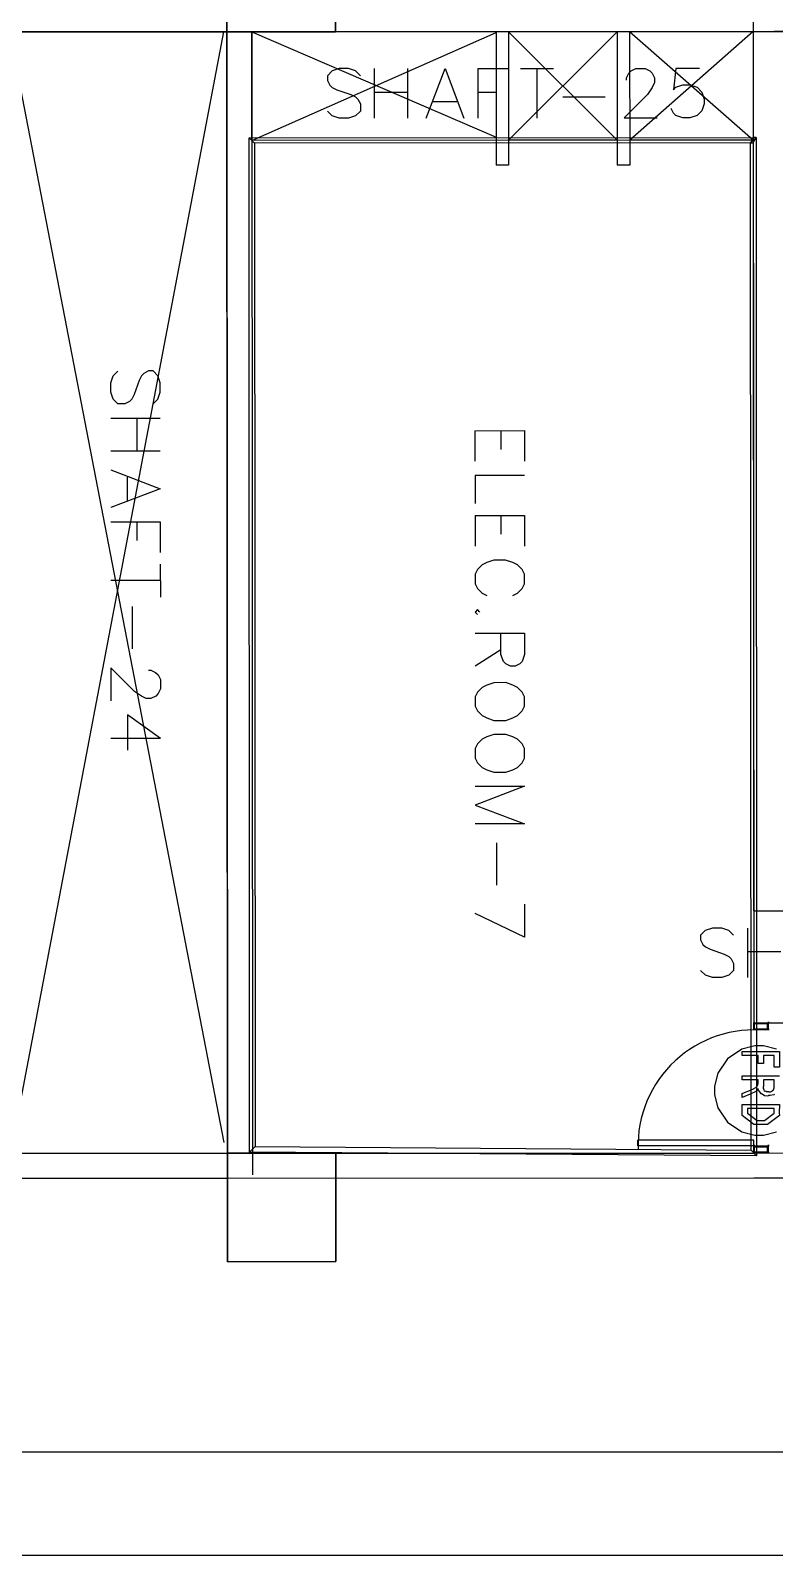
# Model space of a CAD drawing. Extents: x 0 to 23.4, y 0 to 16.5.
# Drawn here: x 6.122 to 7.921, y 0.206 to 3.893 of the extents above; entities that cross this region are included whole.
import ezdxf

# ---------------------------------------------------------------- set-up
doc = ezdxf.new("R2010")
doc.units = 0
doc.layers.get('0').update_dxf_attribs({"linetype": 'CONTINUOUS'})

msp = doc.modelspace()

# ---------------------------------------------------------------- linework, layer by layer
at = {"color": 0}
for points in [[(0.18755, 16.3479), (23.1772, 16.3479), (23.1772, 0.20622), (0.18755, 0.20622), (0.18755, 16.3479)], [(0.43766, 16.0978), (22.9271, 16.0978), (22.9271, 0.45627), (0.43766, 0.45627), (0.43766, 16.0978)], [(6.859, 4.15272), (6.8591, 3.89025), (6.59663, 3.89014), (6.59651, 4.15256), (6.859, 4.15272)], [(6.859, 4.15272), (6.8591, 3.89025), (6.59663, 3.89014), (6.59651, 4.15256), (6.859, 4.15272)], [(6.59651, 4.15256), (6.59663, 3.89014), (6.8591, 3.89025), (6.859, 4.15272), (6.59651, 4.15256)], [(6.07172, 3.88965), (6.07292, 1.17855), (6.59782, 1.17877), (6.59663, 3.88992), (6.07172, 3.88965)], [(7.86951, 3.89046), (7.86962, 3.6281), (6.65712, 3.62761), (6.65701, 3.88992), (7.86951, 3.89046)], [(6.66342, 3.62093), (6.65028, 3.634), (7.86962, 3.63456), (7.86962, 3.62142), (6.66342, 3.62093)], [(6.66342, 3.62093), (6.65028, 3.634), (7.86962, 3.63456), (7.86962, 3.62142), (6.66342, 3.62093)], [(6.66471, 1.19466), (6.65158, 1.18159), (6.65028, 3.634), (6.66342, 3.62093), (6.66471, 1.19466)], [(6.66471, 1.19466), (6.65158, 1.18159), (6.65028, 3.634), (6.66342, 3.62093), (6.66471, 1.19466)], [(7.86257, 3.62147), (7.87625, 3.6346), (7.87728, 1.17269), (7.86415, 1.18593), (7.86257, 3.62147)], [(7.86257, 3.62147), (7.87625, 3.6346), (7.87728, 1.17269), (7.86415, 1.18593), (7.86257, 3.62147)], [(7.86962, 3.62142), (7.87625, 3.6346), (7.86962, 3.63456), (7.86257, 3.62147), (7.86962, 3.62142)], [(7.86962, 3.62142), (7.87625, 3.6346), (7.86962, 3.63456), (7.86257, 3.62147), (7.86962, 3.62142)], [(7.3164, 2.28233), (7.31071, 2.29372), (7.29932, 2.30512), (7.28792, 2.31082), (7.27083, 2.31651), (7.24235, 2.31646), (7.22526, 2.31076), (7.21392, 2.30507), (7.20253, 2.29368), (7.19683, 2.28228), (7.19683, 2.25956), (7.20253, 2.24815), (7.21392, 2.23676), (7.22532, 2.23107), (7.2424, 2.22538), (7.27089, 2.22538), (7.28797, 2.23107), (7.29932, 2.23676), (7.31071, 2.24815), (7.3164, 2.25956), (7.3164, 2.28233)], [(7.31646, 2.15707), (7.31076, 2.16846), (7.29937, 2.17985), (7.28797, 2.18554), (7.27089, 2.19125), (7.2424, 2.19119), (7.22532, 2.18549), (7.21397, 2.17979), (7.20258, 2.1684), (7.19689, 2.15701), (7.19689, 2.13422), (7.20258, 2.12289), (7.21397, 2.11149), (7.22537, 2.10579), (7.24246, 2.1001), (7.27094, 2.1001), (7.28803, 2.10579), (7.29937, 2.11149), (7.31076, 2.12289), (7.31646, 2.13428), (7.31646, 2.15707)], [(7.84293, 1.42492), (7.93257, 1.42492), (7.93257, 1.3865), (7.91976, 1.3865), (7.91976, 1.41515), (7.89415, 1.41515), (7.89415, 1.39606), (7.88135, 1.39606), (7.88135, 1.41515), (7.84293, 1.41515), (7.84293, 1.42492)], [(7.89415, 1.35639), (7.89415, 1.34012), (7.8935, 1.33908), (7.89328, 1.33491), (7.8954, 1.33295), (7.89567, 1.33252), (7.89535, 1.33187), (7.89615, 1.32894), (7.89968, 1.32926), (7.90022, 1.32905), (7.90056, 1.32818), (7.90549, 1.32775), (7.90717, 1.32775), (7.90728, 1.32742), (7.91114, 1.32747), (7.91569, 1.32992), (7.91629, 1.33035), (7.91629, 1.33035), (7.91835, 1.3323), (7.91976, 1.33686), (7.91976, 1.33838), (7.91976, 1.35639), (7.89415, 1.35639)], [(7.84293, 1.29671), (7.93257, 1.29671), (7.93256, 1.27675), (7.93257, 1.2698), (7.90435, 1.24853), (7.88807, 1.24853), (7.87115, 1.24854), (7.84293, 1.2698), (7.84293, 1.27566), (7.84293, 1.29671)], [(7.85574, 1.28695), (7.85574, 1.2761), (7.85574, 1.27544), (7.87875, 1.2583), (7.88829, 1.2583), (7.89675, 1.2583), (7.91976, 1.27544), (7.91976, 1.27632), (7.91976, 1.28695), (7.85574, 1.28695)], [(7.86415, 1.18593), (7.87728, 1.17269), (6.65158, 1.18159), (6.66471, 1.19466), (7.86415, 1.18593)], [(7.86415, 1.18593), (7.87728, 1.17269), (6.65158, 1.18159), (6.66471, 1.19466), (7.86415, 1.18593)], [(6.86025, 1.17909), (6.86035, 0.91667), (6.59793, 0.91656), (6.59782, 1.17898), (6.86025, 1.17909)], [(6.86025, 1.17909), (6.86035, 0.91667), (6.59793, 0.91656), (6.59782, 1.17898), (6.86025, 1.17909)], [(6.59782, 1.17898), (6.59793, 0.91656), (6.86035, 0.91667), (6.86025, 1.17909), (6.59782, 1.17898)]]:
    msp.add_lwpolyline(points, close=True, dxfattribs=at)
for points in [[(18.7535, 3.89535), (18.7494, 13.0786), (0.64551, 13.0708), (0.64947, 3.88758), (8.79889, 3.89106)], [(17.0065, 3.89464), (0.64947, 3.88758), (0.64551, 13.0708), (18.7494, 13.0786), (18.7535, 3.89535), (17.2431, 3.89469)], [(8.565, 3.94325), (7.86951, 3.94293), (7.87044, 1.7646), (8.56597, 1.76486)], [(7.86951, 3.94293), (7.87056, 1.49425)], [(6.5899, 1.20502), (6.07172, 3.88965)], [(6.58849, 3.88992), (6.07292, 1.17855)], [(6.79872, 3.88997), (6.48378, 3.88986)], [(7.24761, 3.89019), (6.59663, 3.88992)], [(6.59663, 3.88992), (6.59782, 1.12625)], [(7.24761, 3.89019), (6.65674, 3.88992)], [(6.65674, 3.88992), (7.24772, 3.63558)], [(6.65674, 3.88992), (6.65685, 3.6275)], [(6.65685, 3.6275), (7.24761, 3.8884)], [(6.65701, 3.88992), (6.65821, 1.1263)], [(7.24761, 3.89019), (7.24778, 3.56739)], [(7.54031, 3.89031), (7.27778, 3.89019)], [(7.27778, 3.89019), (7.27794, 3.56739)], [(7.54047, 3.62788), (7.27778, 3.89019)], [(7.54031, 3.89031), (7.27789, 3.62771)], [(7.54031, 3.89031), (7.54047, 3.56749)], [(8.79889, 3.89106), (7.57053, 3.89031)], [(7.57053, 3.89031), (7.86951, 3.89046)], [(7.86962, 3.62799), (7.57053, 3.89031)], [(7.57053, 3.89031), (7.57064, 3.56749)], [(7.86951, 3.89046), (7.57064, 3.62788)], [(6.91928, 3.78396), (6.90788, 3.79531), (6.89079, 3.801), (6.868, 3.801), (6.85092, 3.79531), (6.83951, 3.7839), (6.83951, 3.77251), (6.84521, 3.76112), (6.85092, 3.75543), (6.86231, 3.74972), (6.89649, 3.73839), (6.90788, 3.73269), (6.91357, 3.727), (6.91928, 3.7156), (6.91928, 3.69851), (6.90788, 3.68712), (6.89085, 3.68143), (6.86806, 3.68143), (6.85097, 3.68712), (6.83957, 3.69851)], [(6.95344, 3.68147), (6.9534, 3.80106)], [(7.03315, 3.80106), (7.03321, 3.68147)], [(7.07872, 3.68153), (7.12424, 3.80111), (7.16986, 3.68153)], [(7.204, 3.68158), (7.20394, 3.80117), (7.278, 3.80117)], [(7.30647, 3.80122), (7.38618, 3.80122)], [(7.34631, 3.80122), (7.34636, 3.68164)], [(7.56272, 3.77285), (7.56272, 3.77854), (7.56842, 3.78993), (7.57411, 3.79563), (7.58544, 3.80132), (7.60824, 3.80132), (7.61962, 3.79563), (7.62532, 3.78993), (7.63103, 3.77854), (7.63103, 3.76714), (7.62532, 3.75575), (7.61399, 3.73867), (7.55707, 3.68169), (7.63678, 3.68175)], [(7.73921, 3.80138), (7.68229, 3.80138), (7.6766, 3.75011), (7.68229, 3.75581), (7.69937, 3.7615), (7.71647, 3.7615), (7.73356, 3.75581), (7.74496, 3.74442), (7.75065, 3.72738), (7.75065, 3.71599), (7.74496, 3.69889), (7.73356, 3.6875), (7.71647, 3.68181), (7.69943, 3.68181), (7.68235, 3.68744), (7.67665, 3.69314), (7.67096, 3.70454)], [(6.95344, 3.74408), (7.03315, 3.74414)], [(7.204, 3.74419), (7.24951, 3.74425)], [(7.40896, 3.73292), (7.5115, 3.73296)], [(7.09581, 3.72136), (7.15272, 3.7214)], [(7.24772, 3.62771), (6.65712, 3.6275)], [(7.54047, 3.62788), (7.27789, 3.62771)], [(7.86962, 3.62799), (7.57064, 3.62788)], [(7.27794, 3.56739), (7.24778, 3.56739)], [(7.57064, 3.56749), (7.54047, 3.56749)], [(6.41829, 2.99024), (6.42969, 3.00163), (6.43539, 3.01872), (6.43539, 3.0415), (6.42969, 3.0586), (6.41829, 3.06999), (6.4069, 3.06999), (6.39551, 3.06429), (6.38981, 3.0586), (6.38411, 3.04719), (6.37272, 3.01303), (6.36703, 3.00163), (6.36139, 2.99593), (6.34999, 2.99024), (6.3329, 2.99024), (6.3215, 3.00163), (6.31581, 3.01867), (6.31581, 3.04144), (6.32146, 3.05854), (6.33285, 3.06993)], [(6.31581, 2.95606), (6.43539, 2.95611)], [(6.37847, 2.95606), (6.37847, 2.87636)], [(7.19656, 2.92572), (7.31614, 2.92578), (7.31614, 2.85178)], [(7.19656, 2.92572), (7.19656, 2.85172)], [(7.25917, 2.92578), (7.25922, 2.88021)], [(6.43544, 2.87636), (6.31586, 2.87636)], [(6.31586, 2.83078), (6.43549, 2.78526), (6.31592, 2.73969)], [(6.35574, 2.81369), (6.35574, 2.75678)], [(7.31619, 2.8176), (7.19661, 2.81754), (7.19661, 2.74924)], [(6.31592, 2.70551), (6.43549, 2.70557), (6.43554, 2.63151)], [(6.37858, 2.70551), (6.37858, 2.66)], [(7.19661, 2.72076), (7.31619, 2.72081), (7.31625, 2.64681)], [(7.19661, 2.72076), (7.19667, 2.64675)], [(7.25928, 2.72081), (7.25928, 2.67524)], [(6.43554, 2.60308), (6.4356, 2.52333)], [(7.28782, 2.52718), (7.29921, 2.53288), (7.3106, 2.54428), (7.31629, 2.55567), (7.31629, 2.57844), (7.3106, 2.58985), (7.29921, 2.60124), (7.28782, 2.60693), (7.27072, 2.61257), (7.24224, 2.61257), (7.22515, 2.60688), (7.21376, 2.60118), (7.20236, 2.58979), (7.19667, 2.5784), (7.19672, 2.55561), (7.20242, 2.54422), (7.21382, 2.53288), (7.22521, 2.52718)], [(6.43554, 2.56321), (6.31597, 2.56315)], [(6.36724, 2.50054), (6.36729, 2.39806)], [(7.20811, 2.48731), (7.20242, 2.493), (7.19672, 2.48731), (7.20242, 2.48161)], [(7.19678, 2.43604), (7.31635, 2.43608), (7.31635, 2.38487), (7.31065, 2.36778), (7.30496, 2.36208), (7.29362, 2.35639), (7.28222, 2.35633), (7.27083, 2.36203), (7.26514, 2.36774), (7.25944, 2.38482), (7.25939, 2.43608)], [(7.25939, 2.39621), (7.19678, 2.35633)], [(6.40717, 2.34679), (6.41287, 2.34679), (6.42426, 2.3411), (6.42996, 2.33539), (6.43565, 2.32406), (6.43571, 2.30126), (6.43001, 2.28988), (6.42432, 2.28418), (6.41292, 2.27849), (6.40153, 2.27849), (6.39014, 2.28418), (6.37304, 2.29551), (6.31608, 2.35243), (6.31614, 2.27274)], [(6.43571, 2.18169), (6.35601, 2.23861), (6.35601, 2.15315)], [(6.43571, 2.18169), (6.31614, 2.18164)], [(7.19694, 2.06592), (7.31651, 2.06597), (7.19694, 2.02035), (7.31651, 1.97487), (7.19694, 1.97483)], [(7.24821, 1.92925), (7.24826, 1.82676)], [(7.31663, 1.78125), (7.31668, 1.70156), (7.19706, 1.7584)], [(7.87044, 1.7646), (8.56597, 1.76486)], [(7.82194, 1.706), (7.81054, 1.71739), (7.79346, 1.7231), (7.77067, 1.7231), (7.75358, 1.71739), (7.74219, 1.706), (7.74219, 1.69461), (7.74794, 1.68321), (7.75364, 1.67751), (7.76497, 1.67182), (7.79915, 1.66043), (7.81054, 1.65479), (7.81625, 1.64908), (7.82194, 1.63769), (7.82194, 1.62061), (7.8106, 1.60921), (7.79351, 1.60351), (7.77072, 1.60351), (7.75364, 1.60915), (7.74224, 1.62056)], [(7.85612, 1.60351), (7.85607, 1.7231)], [(7.85612, 1.66618), (7.93582, 1.66618)], [(7.87056, 1.47678), (7.85562, 1.47635), (7.84076, 1.47515), (7.82596, 1.47314), (7.81131, 1.47037), (7.79676, 1.46679), (7.7825, 1.46251), (7.76844, 1.45742), (7.75467, 1.45161), (7.74126, 1.44504), (7.72819, 1.43778), (7.71556, 1.42985), (7.70335, 1.42122), (7.69163, 1.412), (7.68039, 1.40213), (7.66971, 1.39171), (7.65961, 1.3807), (7.65013, 1.36919), (7.64122, 1.35721), (7.63303, 1.34473), (7.62549, 1.33181), (7.6186, 1.31858), (7.61247, 1.30496), (7.6071, 1.29102), (7.60243, 1.2768), (7.59853, 1.26242), (7.59543, 1.24777), (7.5931, 1.23307), (7.59158, 1.21821), (7.59082, 1.20329), (7.59088, 1.18837)], [(7.87056, 1.49425), (8.08708, 1.49436)], [(7.87056, 1.47678), (7.87056, 1.49425)], [(7.87056, 1.47678), (7.87056, 1.49425)], [(7.87056, 1.49425), (7.90554, 1.49425)], [(7.87056, 1.49425), (7.90554, 1.49425)], [(7.90554, 1.47678), (7.87056, 1.47678)], [(7.90554, 1.47678), (7.87056, 1.47678)], [(7.87278, 1.47894), (7.87278, 1.49208)], [(7.87278, 1.49208), (7.90338, 1.49208)], [(7.90338, 1.47894), (7.87278, 1.47894)], [(7.90338, 1.49208), (7.90338, 1.47894)], [(7.90554, 1.49425), (7.90554, 1.47678)], [(7.90554, 1.49425), (7.90554, 1.47678)], [(7.92589, 1.43028), (7.89432, 1.43875), (7.88379, 1.43875), (7.87321, 1.43875), (7.84164, 1.43028), (7.80718, 1.40707), (7.78396, 1.37261), (7.7755, 1.34104), (7.7755, 1.33046), (7.7755, 1.31993), (7.78396, 1.28836), (7.80718, 1.25396), (7.84164, 1.23074), (7.87321, 1.22222), (7.88379, 1.22222), (7.89432, 1.22222), (7.92589, 1.23074)], [(7.92106, 1.32058), (7.91928, 1.32015), (7.91, 1.31798), (7.90696, 1.31798), (7.90474, 1.31711), (7.89665, 1.3176), (7.89117, 1.32145), (7.89003, 1.3221), (7.8884, 1.32259), (7.88162, 1.3329), (7.88135, 1.33426), (7.8801, 1.33377), (7.87756, 1.32997), (7.87722, 1.3297), (7.87592, 1.3284), (7.87126, 1.32525), (7.86703, 1.32389), (7.86594, 1.32341), (7.84293, 1.31342), (7.84293, 1.32297), (7.86051, 1.33057), (7.86143, 1.33024), (7.87136, 1.33567), (7.87201, 1.33599), (7.87256, 1.33621), (7.87776, 1.33963), (7.8781, 1.3399), (7.8781, 1.3399), (7.88081, 1.3431), (7.88092, 1.34337), (7.88081, 1.34332), (7.87993, 1.34397), (7.88135, 1.34679), (7.88135, 1.34771), (7.88135, 1.35639), (7.84293, 1.35639), (7.84293, 1.36616), (7.84293, 1.36616), (7.93257, 1.36616)], [(7.87071, 1.21077), (7.59076, 1.21067)], [(7.59076, 1.19667), (7.59076, 1.21067)], [(7.87071, 1.19678), (7.59076, 1.19667)], [(7.87071, 1.19678), (7.87071, 1.21077)], [(7.87071, 1.19678), (7.90571, 1.19683)], [(7.87071, 1.19678), (7.90571, 1.19683)], [(7.87071, 1.17931), (7.87071, 1.19678)], [(7.87071, 1.17931), (7.87071, 1.19678)], [(7.87289, 1.18148), (7.87289, 1.19461)], [(7.87289, 1.19461), (7.90349, 1.19461)], [(7.90349, 1.18153), (7.87289, 1.18148)], [(7.90349, 1.19461), (7.90349, 1.18153)], [(7.90571, 1.19683), (7.90571, 1.17931)], [(7.90571, 1.19683), (7.90571, 1.17931)], [(6.07292, 1.17855), (6.59782, 1.17877)], [(6.65028, 1.17877), (7.87071, 1.17931)], [(7.18306, 1.17904), (7.50689, 1.17914)], [(7.87071, 1.17931), (8.83257, 1.17974)], [(7.87071, 1.17931), (8.51372, 1.17958)], [(7.90571, 1.17931), (7.87071, 1.17931)], [(7.90571, 1.17931), (7.87071, 1.17931)], [(6.01118, 1.11816), (6.59782, 1.11838)], [(6.59782, 1.11838), (7.87071, 1.11892)], [(7.87071, 1.11892), (8.83262, 1.11936)], [(19.0161, 0.45627), (0.43766, 0.45627)], [(19.0161, 0.45627), (0.43766, 0.45627)]]:
    msp.add_lwpolyline(points, dxfattribs=at)
at = {"color": 0, "const_width": 0.002}
for points in [[(7.87056, 1.49425), (7.87256, 1.49425), (7.87256, 1.49625), (7.87056, 1.49625), (7.87056, 1.49425)], [(7.87056, 1.49425), (7.87256, 1.49425), (7.87256, 1.49625), (7.87056, 1.49625), (7.87056, 1.49425)], [(7.87056, 1.47678), (7.87256, 1.47678), (7.87256, 1.47874), (7.87056, 1.47874), (7.87056, 1.47678)], [(7.87056, 1.47678), (7.87256, 1.47678), (7.87256, 1.47874), (7.87056, 1.47874), (7.87056, 1.47678)], [(7.90554, 1.49425), (7.90756, 1.49425), (7.90756, 1.49625), (7.90554, 1.49625), (7.90554, 1.49425)], [(7.90554, 1.49425), (7.90756, 1.49425), (7.90756, 1.49625), (7.90554, 1.49625), (7.90554, 1.49425)], [(7.90554, 1.47678), (7.90756, 1.47678), (7.90756, 1.47879), (7.90554, 1.47879), (7.90554, 1.47678)], [(7.90554, 1.47678), (7.90756, 1.47678), (7.90756, 1.47879), (7.90554, 1.47879), (7.90554, 1.47678)], [(7.87071, 1.19678), (7.87272, 1.19678), (7.87272, 1.19878), (7.87071, 1.19878), (7.87071, 1.19678)], [(7.87071, 1.19678), (7.87272, 1.19678), (7.87272, 1.19878), (7.87071, 1.19878), (7.87071, 1.19678)], [(7.87071, 1.17931), (7.87272, 1.17931), (7.87272, 1.18132), (7.87071, 1.18132), (7.87071, 1.17931)], [(7.87071, 1.17931), (7.87272, 1.17931), (7.87272, 1.18132), (7.87071, 1.18132), (7.87071, 1.17931)], [(7.90571, 1.19683), (7.90771, 1.19683), (7.90771, 1.19884), (7.90571, 1.19884), (7.90571, 1.19683)], [(7.90571, 1.19683), (7.90771, 1.19683), (7.90771, 1.19884), (7.90571, 1.19884), (7.90571, 1.19683)], [(7.90571, 1.17931), (7.90771, 1.17931), (7.90771, 1.18132), (7.90571, 1.18132), (7.90571, 1.17931)], [(7.90571, 1.17931), (7.90771, 1.17931), (7.90771, 1.18132), (7.90571, 1.18132), (7.90571, 1.17931)]]:
    msp.add_lwpolyline(points, close=True, dxfattribs=at)

doc.saveas('drawing.dxf')
